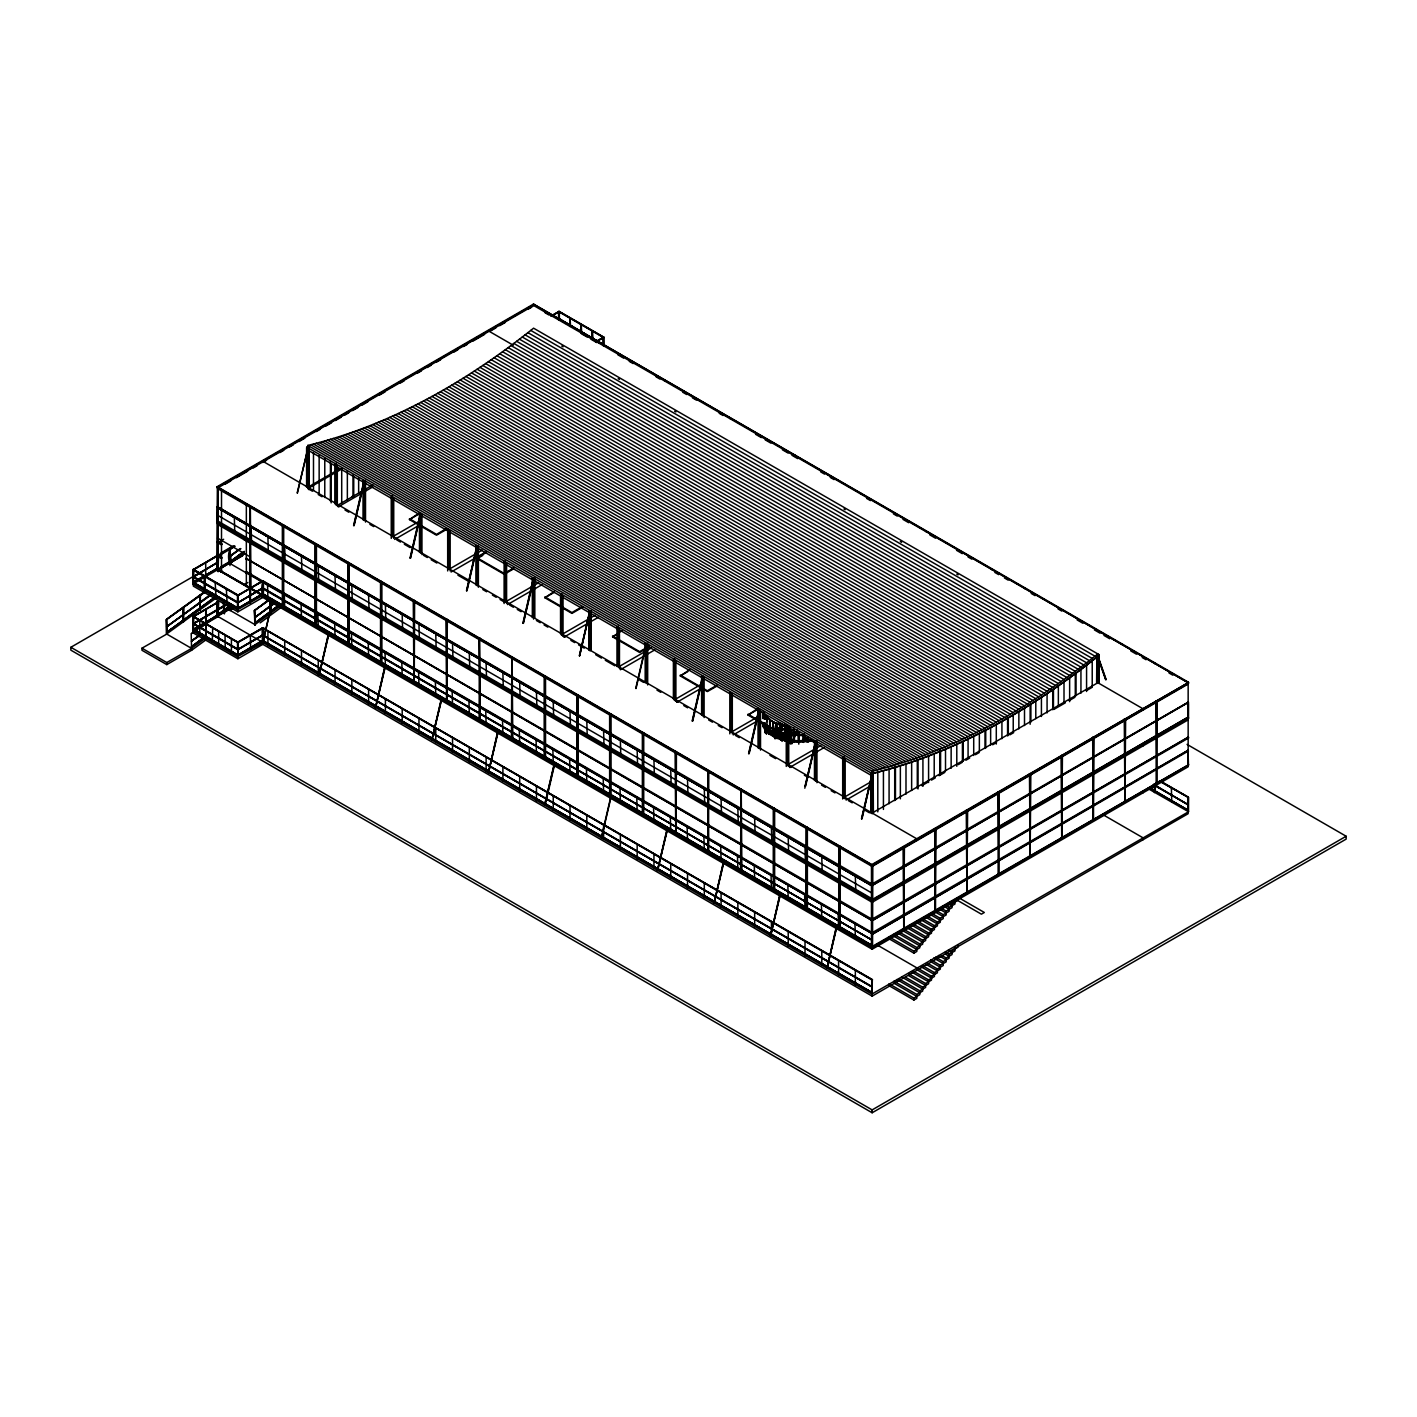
<?xml version="1.0" encoding="UTF-8"?>
<svg xmlns="http://www.w3.org/2000/svg" width="1417" height="1417" viewBox="0 0 1417 1417"><rect width="100%" height="100%" fill="white"/><g stroke="black" fill="none" stroke-linecap="round" stroke-linejoin="round"><path stroke-width="1.5" d="M765.003 724.14L766.136 727.771M803.616 735.352C796.726 736.096 784.912 733.652 776.303 730.747C789.358 738.186 758.219 720.438 769.856 727.027M787.693 739.727L776.303 736.344L793.981 740.949L803.598 740.949L811.25 739.16M790.119 743.748C796.283 724.973 779.704 736.929 775.312 732.359C755.987 724.831 783.991 738.151 796.584 731.987M798.781 744.173L798.781 732.341L790.225 733.421L790.403 743.588M262.907 642.68L272.135 601.676M297.163 492.921L308.109 448.215L307.117 447.772L307.117 487.306M263.101 627.997L262.712 642.432L272.401 601.835M297.446 493.081L307.861 448.268M328.301 634.32L319.126 674.811M353.595 525.494L364.01 480.682M328.549 634.267L319.144 675.023L328.833 634.426M353.878 525.654L364.293 480.841M354.126 525.601L364.045 482.914M384.733 666.893L375.558 707.384M410.027 558.068L420.442 513.273M384.981 666.84L375.576 707.597L385.265 667M410.292 558.227L420.725 513.415M410.558 558.174L420.477 515.505M441.165 699.484L431.724 740.028L441.679 699.573M466.459 590.659L477.139 545.793M432.008 740.17L441.413 699.413M466.724 590.818L476.874 545.846M466.99 590.747L476.909 548.078M497.58 732.058L488.422 772.548M522.891 623.232L533.306 578.419M497.845 732.004L488.44 772.761L498.111 732.164M523.156 623.391L533.571 578.579M523.422 623.338L533.341 580.651M554.012 764.631L544.589 805.175L554.277 764.578M579.323 655.805L589.738 611.01M579.571 655.752L589.49 613.083M554.543 764.737L545.12 805.281M579.588 655.965L590.003 611.152M610.709 797.151L601.286 837.695M635.737 688.396L646.17 643.584M610.975 797.31L601.552 837.854M636.02 688.556L646.435 643.743L647.675 643.247M666.876 829.795L657.453 870.339L667.407 829.901M692.169 720.97L702.584 676.157M657.718 870.499L667.141 829.742M692.452 721.129L702.867 676.316M692.7 721.076L702.619 678.389M723.308 862.368L714.133 902.859M748.601 753.543L759.016 708.748M723.556 862.315L714.15 903.072L723.839 862.475M748.867 753.702L759.299 708.89M749.132 753.649L759.051 710.98M779.74 894.959L770.565 935.433M805.033 786.134L815.714 741.268L804.803 788.206M779.988 894.889L770.582 935.645L780.271 895.048M805.565 786.222L815.483 743.553M836.154 927.533L826.997 968.024M861.465 818.707L872.146 773.841L861.731 818.867M836.42 927.48L827.014 968.236L836.685 927.639M861.997 818.813L872.411 774.001L871.42 773.558L871.42 813.092M784.628 733.51L789.234 734.803L803.598 734.962M787.693 740.117C756.111 731.934 805.511 745.466 811.392 739.816M793.945 735.352L801.969 734.75M791.023 743.783L797.346 730.145M791.926 742.88L797.346 731.19M791.926 743.783L794.636 737.956M803.846 740.63L805.653 736.734M787.852 727.08L784.664 726.354L787.852 726.691M780.82 725.185L780.43 739.763L780.306 725.114L784.841 726.496L772.655 721.714L776.605 723.361C781.546 762.718 765.269 710.997 784.841 726.106L784.735 740.985M784.823 733.652L780.306 732.27L787.693 734.502M789.358 734.537L793.945 734.962M789.358 740.152L798.798 740.861L811.392 739.426M782.06 732.979L774.851 732.128L790.155 732.961M780.537 724.866L780.43 739.763M780.324 725.504L776.605 723.361M789.783 737.991L796 731.792L797.346 732.111M1097.59 656.709L1098.6 656.319L1098.6 682.711M776.445 723.874L772.672 721.731L773.221 725.911M776.569 730.906L772.672 729.294M307.861 447.772L307.861 445.416C391.198 425.224 466.955 381.262 533.571 328.177L1098.883 654.548L1098.883 656.903M307.861 445.416L872.146 771.202C955.483 751.01 1031.239 707.048 1097.856 653.963L1097.856 656.319C1031.239 709.403 955.483 753.348 872.146 773.558C955.483 753.348 1031.239 709.403 1097.856 656.319M771.096 732.004L775.081 728.993L787.657 736.255M781.741 739.515L782.131 732.996M782.255 733.492L782.308 739.515M1076.017 673.606L1074.564 673.73L1076.017 673.606L1076.017 695.658M233.681 546.448L229.837 549.247L233.344 546.253M229.784 548.875C234.673 581.873 221.955 550.628 233.734 546.82M240.837 548.733L229.837 556.403L238.676 549.495M229.837 556.403L240.5 548.538M244.397 551.727L229.837 562.018L242.236 552.471M229.837 562.018L244.362 551.355M229.979 563.488L244.202 553.002M229.979 610.408L233.539 607.787M269.177 599.834L254.653 610.497L268.84 599.639M254.617 610.125L255.184 624.755L254.422 610.39L269.23 600.188M274.561 603.429L254.653 617.653L274.19 602.863M254.653 617.653L274.526 603.057M278.122 606.405L254.653 623.267L277.732 605.856M254.653 623.267L277.785 606.21M255.007 623.462L278.069 606.051M254.812 624.738L279.698 606.387M260.143 622.895L281.487 607.167M205.89 639.917L191.614 650.279L166.781 664.608L141.948 650.279L141.948 648.189L167.171 633.86L166.586 619.247L204.083 592.04M166.639 619.619L205.908 591.102M191.614 648.419L166.391 633.86L166.391 619.53L206.244 591.296M209.822 595.866L166.639 626.775L211.222 594.024M166.639 626.775L211.257 594.378M215.171 597.584L166.639 632.389L214.799 597.035M166.639 632.389L215.136 597.23M166.781 633.86L216.766 597.584M191.614 650.279L191.206 633.86L228.916 606.37M197.105 629.892L191.419 633.576M200.382 627.465L231.042 605.272M200.718 627.66L231.077 605.626M198.947 636.127L191.454 641.122L198.557 635.56M191.454 641.122L198.894 635.755M204.296 637.845L191.454 646.719L203.906 637.278M191.454 646.719L203.959 637.65M191.614 648.189L205.89 637.827M1053.451 689.725L1051.981 689.813L1053.451 689.725L1053.451 709.262M772.991 728.692L776.286 730.729M762.629 722.546L766.774 730.463L776.286 736.326M1030.885 704.603L1029.415 704.639L1030.885 704.603L1030.885 722.068M218.129 571.76L218.236 487.253L217.279 487.749L217.226 486.669L533.235 304.23L534.244 304.814L533.288 305.293L533.235 304.23M1188.438 751.311L1187.977 750.39L1188.491 765.41L872.482 947.867L216.89 569.351L217.563 486.863M533.571 304.425L533.908 305.399L217.899 487.838L217.279 487.094L872.429 865.326M216.89 487.253L872.482 865.752L1188.491 683.313L1188.438 682.232L533.855 304.318L1188.438 682.888L533.288 305.293M533.908 304.62L217.563 487.253L217.563 571.317M225.09 484.207L230.741 480.948M236.373 477.706L247.656 471.188M253.306 467.929L257.062 465.75M266.538 460.277L262.712 462.491L262.712 461.198L917.295 839.112L917.295 840.405M279.928 452.554L283.754 450.34M289.493 447.028L293.319 444.832M299.058 441.519L304.797 438.19M316.274 431.565L320.1 429.369M325.839 426.056L331.578 422.744M335.404 420.53L341.143 417.218M344.969 415.004L348.795 412.79M352.62 410.593L358.359 407.281M362.185 405.067L367.924 401.755M379.402 395.13L385.141 391.818M400.426 382.98L404.252 380.766M417.643 373.043L421.469 370.829M427.208 367.517L431.034 365.303M436.773 361.99L440.598 359.794M453.989 352.054L457.815 349.84M463.554 346.527L467.38 344.331M473.119 341.019L484.596 334.394M490.3 331.1L495.95 327.841M499.705 325.662L505.355 322.403M527.921 309.367L531.694 307.206M873.155 774.143L871.136 775.312L306.834 449.526L306.834 447.17L308.871 446.001M306.603 487.306L306.603 447.772L307.861 447.046M308.587 447.772L307.861 488.015M309.101 447.772L306.603 447.772M1188.438 702.442L872.482 885.306L872.429 884.226L217.279 506.631L871.862 885.2L217.279 507.286L217.899 506.613M551.16 315.778L559.13 311.368L603.713 337.104L596.079 342.099M551.16 316.168L559.361 311.651L559.361 319.852M551.496 316.363L559.13 311.368M217.74 515.363L872.305 893.295M559.13 318.524L603.713 344.845L559.13 319.108M217.74 520.978L872.305 898.892M570.112 318.311L570.502 326.282M1188.544 703.576L1188.491 718.508L871.809 900.557L1187.818 717.321L871.809 899.777L871.862 900.84L217.846 522.607M250.295 506.542L250.968 588.25M566.977 323.714L566.021 323.537M234.354 518.02L234.744 532.137M336.059 463.341L334.819 464.05L334.819 503.584M581.253 324.741L581.643 332.712M307.861 487.253L340.363 468.478M307.861 488.564L342.276 468.673M217.846 541.507L221.796 544.429L217.846 541.507L217.226 542.18M217.899 541.79L217.846 542.144M219.812 541.471L223.656 539.257M221.796 543.774L221.796 544.429M251.128 527.709L251.535 541.825M592.395 331.188L592.784 339.141M250.295 588.48L216.783 569.12L217.173 555.021M221.052 552.878L232.547 546.236M262.712 595.654L263.101 581.076L237.719 595.707L193.137 569.971L217.952 555.057L217.226 555.871M193.137 569.386L238.269 595.423L237.879 609.983L192.907 584.017L192.907 569.687L234.46 545.917M193.137 569.971L218.519 555.34L218.129 569.9M229.607 549.141L229.979 565.578M219.812 555.145L235.133 546.307M221.796 557.466C221.495 559.804 221.211 555.127 217.846 555.181M595.725 341.515L603.713 337.104M595.725 341.904L603.943 337.388L603.943 345.589M250.579 541.507L543.313 709.864M262.871 588.356L237.719 602.88L193.137 577.144L217.952 562.212L70.85 647.286L70.85 650.155L872.146 1112.77L1346.15 839.112L1346.15 836.243L1187.039 744.386M193.137 577.144L217.952 562.212M599.71 342.595L598.753 342.436M365.515 480.345L364.275 481.054L364.275 520.588M267.919 537.397L268.309 551.514M238.056 608.088L193.137 582.157L218.307 568.022L193.137 582.352L238.056 608.283M221.052 566.552L244.043 553.285M193.474 582.741L217.952 567.827M219.422 568.288L244.716 553.675M217.846 569.51L217.173 554.561M192.907 584.017L218.236 569.351M220.007 568.589L242.59 555.57M193.297 584.247L193.704 569.687M205.713 577.073L205.713 562.744M219.812 568.837L242.803 555.57M337.954 505.072L362.398 490.955M364.275 489.857L372.884 484.897M246.062 558.44L871.862 920.395L246.062 558.44L872.429 919.42L872.482 920.483L1188.491 738.044L1188.438 736.982L872.482 920.483M353.736 496.375L352.266 496.375L353.736 496.375L353.736 476.466M246.062 559.095L246.629 558.121M338.238 506.843L372.671 486.97M215.189 582.546L215.986 596.876M204.845 576.117L204.438 590.676L204.438 575.887M199.655 595.388L200.045 609.948L200.435 595.388M284.711 547.086L285.1 561.203M183.023 607.45L183.413 622.028L183.803 607.45M246.629 571.795L246.062 572.769L246.629 571.795L871.969 933.236M166.391 619.53L166.781 634.09M226.348 588.976L227.127 603.323M392.491 495.915L391.251 496.641L391.251 538.371M244.096 584.672L247.851 582.493M315.477 544.429L316.434 543.933L316.434 626.048L315.477 626.527L315.477 543.774M217.173 601.481L216.783 616.041L217.173 601.481L218.129 616.82L218.519 602.26L217.846 616.537M193.598 616.537L193.297 631.15L192.907 616.59L218.129 602.03L218.129 616.82M193.013 616.661L218.307 602.154M193.137 616.891L217.846 602.19M301.484 556.792L301.874 570.892M262.907 595.299L237.489 609.753L237.489 595.423L263.296 580.74C259.913 589.047 264.341 610.196 263.296 581.2M193.137 623.657L225.48 604.793M227.712 603.908L193.137 623.852L238.056 649.801M193.137 624.047L227.712 604.297M267.53 584.087L267.919 598.647M224.471 609.717L224.471 613.809M237.719 602.88L262.535 587.949L872.305 940.197L262.535 588.551M237.719 602.686L262.871 587.949L872.305 940.197M193.137 629.467L229.589 608.424M193.474 629.467L238.056 655.203M193.474 629.662L229.253 608.619M232.618 607.574L217.563 616.271L872.146 994.185M192.907 630.937L237.879 656.903L237.489 642.326L262.871 627.696L262.712 644.416L237.879 658.746L193.297 633.009L193.474 616.306M205.713 623.533L205.713 609.647M223.479 603.04L223.673 613.171M255.184 624.755L229.306 609.912M193.013 630.99L218.129 616.59M205.713 623.994L205.926 638.447L205.713 609.204L206.138 638.111M224.063 603.164L223.886 613.508L223.673 602.933M230.369 606.317L229.997 610.621L229.961 606.086M262.871 593.564L237.719 608.478L262.871 593.758M315.477 563.328L315.477 563.984M262.871 594.148L238.056 608.478L193.137 582.546M249.906 588.25L250.295 602.81L250.579 587.754M237.879 611.843L238.056 595.122L193.474 569.386L193.297 586.107L237.879 611.843L262.712 597.496L262.871 580.793L872.305 932.652L872.482 934.175L1187.818 751.347M199.779 634.444L199.779 620.097M212.692 627.572L212.302 642.131M318.276 566.481L318.666 580.58M445.912 529.781L436.507 535.219L409.424 519.578L418.83 513.291M409.424 519.578L418.83 514.141M254.422 610.39L254.83 624.968M218.661 631.468L218.661 645.798M284.303 593.776L284.711 608.336M141.948 648.189L166.781 662.536L192.004 648.189M315.477 578.968L315.477 579.624M393.2 536.37L418.068 522.023M225.037 635.153L225.25 649.145M394.67 539.434L419.538 525.069M269.868 601.056L270.629 613.366L270.629 601.074M335.05 576.17L335.457 590.269M231.414 638.819L231.414 653.166M301.095 603.465L301.484 618.042M237.595 642.397L263.296 627.66L263.704 642.22L262.712 642.556M237.719 642.627L263.704 627.89M315.477 598.505L315.477 599.161M267.919 631.238L267.919 645.567M237.719 649.393L262.871 634.869M409.424 518.728L436.507 534.368L445.912 528.931M237.719 649.606L262.871 635.064M237.719 649.801L262.871 635.259M351.841 585.859L352.231 599.958M237.719 655.203L262.871 640.484L872.305 992.715L262.535 640.874M262.871 641.069L238.056 655.398L193.137 629.272M237.879 656.443L263.704 642.22M250.295 635.401L250.685 649.5M872.146 980.086L262.322 627.997C262.747 648.207 262.818 646.17 263.296 627.66M315.477 612.197L315.477 612.852M317.869 613.154L318.276 627.731M348.759 597.531L348.759 598.187M284.711 640.927L284.711 655.256M368.615 595.547L369.022 609.647M334.66 622.842L335.05 637.42M478.379 545.51L477.139 546.218L477.139 585.752M301.484 650.616L301.484 664.945M385.406 605.236L385.796 619.335M449.632 568.943L482.134 550.168M451.102 572.007L485.535 552.134M479.017 556.739L486.545 552.382M479.017 557.59L482.79 555.411M351.451 632.549L351.841 647.108M318.276 660.304L318.276 674.634M402.198 614.925L402.587 629.024M504.115 603.518L504.115 561.787L505.355 561.079M368.225 642.238L368.615 656.797M335.05 669.993L335.05 684.322M506.099 572.379L513.627 568.022M506.099 573.212L513.627 568.872M418.971 624.614L419.361 638.73M385.017 651.926L385.406 666.486M351.841 679.682L351.841 694.011M435.763 634.302L436.153 648.419M533.571 578.791L534.811 578.083M401.79 661.615L402.198 676.175M506.046 601.534L538.566 582.759M507.534 604.581L541.949 584.707M368.615 689.37L368.615 703.718M452.537 643.991L452.944 658.108M583.219 606.883L571.937 613.402L544.854 597.761L554.26 591.491M544.854 597.761L554.26 592.341M418.582 671.304L418.971 685.863M479.389 638.819L480.08 720.527L479.389 638.022L479.123 720.367M560.547 594.378L561.787 593.652M413.941 682.339L413.268 600.631L414.225 600.79M385.406 699.059L385.406 713.406M469.328 653.68L469.718 667.797M435.356 680.992L435.763 695.552M402.198 708.748L402.198 723.095M544.854 596.911L571.937 612.551L581.342 607.131M486.12 663.369L486.509 677.485M452.147 690.681L452.537 705.241M591.243 610.656L590.003 611.382L590.003 650.917M512.122 657.701L512.812 739.426L511.838 739.249M446.674 701.238L445.983 619.53L446.957 619.69M562.478 634.107L594.998 615.332M418.971 718.437L418.971 732.784M563.948 637.172L598.381 617.281M502.893 673.075L503.283 687.174M468.938 700.37L469.328 714.93M435.763 728.143L435.763 742.473M519.685 682.764L520.074 696.863M618.219 626.225L616.98 626.952L616.98 666.486M649.057 647.073L639.652 652.493L612.569 636.853L621.974 630.583M485.712 710.059L486.12 724.618M612.569 636.853L616.324 634.692M452.537 737.832L452.537 752.161M536.458 692.452L536.866 706.552M502.504 719.747L502.893 734.307M545.138 695.269L545.138 695.924M469.328 747.521L469.328 761.85M612.569 636.003L639.652 651.643L649.057 646.223M553.25 702.141L553.64 716.24M618.91 666.681L651.43 647.906M545.138 711.564L872.429 899.866L872.482 900.946M620.38 669.745L654.813 649.872M578.26 695.109L577.304 694.95M519.277 729.436L519.685 744.014M486.12 757.209L486.12 771.539M570.024 711.83L570.431 725.929M545.138 730.463L545.138 731.101M674.634 658.816L673.394 659.525L673.394 699.059M536.069 739.125L536.458 753.702M502.893 766.898L502.893 781.228M545.138 744.138L545.138 744.793M586.815 721.519L587.205 735.618M716.772 686.165L707.366 691.585L680.284 675.944L689.689 669.674M552.86 748.831L553.25 763.391M680.284 675.944L687.812 671.605M545.138 757.829L544.181 758.308L544.181 676.21L545.138 675.732L544.854 758.697M519.685 776.587L519.685 790.916M603.607 731.207L603.996 745.307M569.634 758.52L570.024 773.08M675.342 699.272L700.211 684.907M676.812 702.318L701.681 687.971M536.458 786.276L536.458 800.605M620.38 740.896L620.77 755.013M680.284 675.112L707.366 690.752L716.772 685.314M586.425 768.209L586.815 782.769M553.25 795.964L553.25 810.294M637.172 750.585L637.561 764.702M603.199 777.898L603.607 792.457M570.024 805.653L570.024 819.982M653.945 760.274L654.353 774.39M643.318 767.589L643.318 768.244M619.991 787.586L620.38 802.146M782.609 726.336L775.081 730.694L747.999 715.054L757.404 708.766M747.999 715.054L757.404 709.616M762.931 712.326L762.931 718.472M586.815 815.342L586.815 829.689M731.774 731.845L756.643 717.498M764.471 714.947L764.471 719.039M670.737 769.962L671.127 784.079M733.244 734.909L758.113 720.544M766.987 717.215L766.987 732.004L767.394 725.628M769.661 719.517L769.768 734.449M636.764 797.275L637.172 811.835M762.931 722.564L762.931 726.655L763.728 722.564M773.221 730.021L772.832 736.379L772.832 721.59L769.838 719.446L769.484 734.289M764.471 729.277L764.471 723.148M603.607 825.031L603.607 839.378M687.528 779.651L687.918 793.768M747.999 714.203L775.081 729.844L784.487 724.406M770.051 734.077L769.838 719.446M774.798 738.399L775.081 732.093L775.365 738.399M785.142 726.425L787.693 727.346M653.556 806.964L653.945 821.523M790.119 730.003L791.926 733.74M782.273 740.489L793.042 734.272M620.38 834.719L620.38 849.066M704.302 789.34L704.692 803.457M789.676 741.64L789.676 727.311M793.609 729.897L793.609 742.189L794.388 729.897M798.391 742.366L798.391 732.128M670.347 816.653L670.737 831.212M803.191 733.988L803.191 742.189L803.97 733.988M807.885 741.64L807.885 737.548M637.172 844.426L637.172 858.755M816.954 740.985L815.714 741.693L815.714 781.228M721.094 799.046L721.483 813.145M741.233 789.977L741.906 871.685L740.949 871.526M788.206 764.418L820.726 745.643M687.121 826.341L687.528 840.901M675.767 833.497L675.094 751.789L676.051 751.966M789.676 767.483L824.109 747.609M653.945 854.114L653.945 868.444M737.867 808.735L738.275 822.834M703.912 836.03L704.302 850.59M842.69 798.993L842.69 757.263L843.93 756.554M670.737 863.803L670.737 878.133M754.659 818.424L755.048 832.523M720.686 845.719L721.094 860.296M687.528 873.492L687.528 887.821M771.433 828.113L771.84 842.212M306.834 447.17L871.136 772.973L873.155 771.804L873.386 813.092M872.872 813.092L872.411 774.001M737.478 855.407L737.867 869.985M844.621 797.009L871.402 781.546M846.108 800.056L872.89 784.611M1098.883 654.548L1096.847 655.734L1096.616 682.711M704.302 883.181L704.302 897.51M1098.6 656.319L1097.856 683.437M1099.096 656.319L1096.616 656.319L1099.096 656.319L1099.096 682.711M788.224 837.801L788.614 851.9M806.397 827.865L807.371 827.386L807.371 909.484L806.397 909.962L806.68 826.997M754.269 865.114L754.659 879.674M721.094 892.869L721.094 907.199M805.015 847.49L805.405 861.589M806.397 846.764L806.397 847.419M872.146 813.039L1097.856 682.728M921.882 785.638L927.621 782.326M931.447 780.112L935.273 777.898M939.099 775.701L944.838 772.389M958.229 764.649L962.054 762.435M965.88 760.238L969.706 758.024M975.445 754.712L979.271 752.498M992.662 744.775L996.488 742.561M1009.878 734.838L1013.704 732.624M1053.858 709.439L1065.336 702.814M1069.162 700.6L1074.901 697.288M1086.378 690.664L1092.117 687.351M771.043 874.803L771.433 889.362M806.397 862.404L806.397 863.059M737.867 902.558L737.867 916.888M821.789 857.179L822.179 871.296M787.834 884.491L788.224 899.051M806.397 881.959L806.397 882.596M754.659 912.247L754.659 926.576M838.581 866.867L838.97 880.984M804.608 894.18L805.015 908.74M806.397 895.633L806.397 896.288M771.433 921.936L771.433 936.265M871.809 865.362L1188.491 682.533L871.809 864.583L871.862 865.663L872.819 865.167L872.535 947.264L217.173 568.89L641.511 813.464M903.072 846.923L904.418 846.923L903.745 929.41L903.072 846.923L904.418 846.923M934.671 828.679L936.017 828.679L935.344 911.166L934.671 828.679L936.017 828.679M966.27 810.435L967.616 810.435L966.943 892.923L966.27 810.435L967.616 810.435M997.869 792.192L999.215 792.192L998.542 874.679L997.869 792.192L999.215 792.192M1029.468 773.948L1030.832 773.948L1030.141 856.435L1029.468 773.948L1030.832 773.948M1061.067 755.704L1062.431 755.704L1061.74 838.191L1061.067 755.704L1062.431 755.704M1092.666 737.46L1094.03 737.46L1093.339 819.947L1092.666 737.46L1094.03 737.46M1124.266 719.216L1125.629 719.216L1124.956 801.703L1124.266 719.216L1125.629 719.216M1188.438 682.232L1187.871 683.224M1157.228 700.972L1155.865 700.972L1157.228 700.972L1156.555 783.459L1155.865 703.133M1188.154 684.039L872.146 866.478L217.563 488.564M855.354 876.556L855.762 890.673M821.399 903.869L821.789 918.429M788.224 931.624L788.224 945.971M871.862 885.2L871.809 884.137L1188.491 702.088L872.482 885.306M872.146 885.802L871.862 900.84M871.969 885.926L217.74 507.817L872.535 886.015L217.952 508.101L217.226 522.643M838.173 913.558L838.581 928.117M839.13 914.532L839.13 915.187M1188.438 717.427L1188.491 718.508M1188.154 719.871L872.146 902.31L217.563 524.396M805.015 941.313L805.015 955.66M854.965 923.246L855.354 937.806M871.862 920.395L871.809 919.314L1188.491 737.265M821.789 951.002L821.789 965.349M806.68 909.094L872.819 947.264L871.862 947.76L871.756 932.935L1188.314 750.195M838.581 960.691L838.581 975.038M871.969 945.617L262.535 594.148M871.809 946.68L1188.544 764.826L871.809 947.459M903.072 929.021L904.418 929.021M934.671 910.777L936.017 910.777M966.27 892.533L967.616 892.533M997.869 874.289L999.215 874.289M1029.468 856.045L1030.832 856.045M1061.067 837.801L1062.431 837.801M1092.666 819.557L1094.03 819.557M1124.266 801.313L1125.629 801.313M1155.865 783.07L1157.228 783.07M1188.438 764.985L1188.438 764.348M261.313 596.575L872.146 949.231L1188.154 766.792L1188.154 682.728M945.298 905.197L949.107 907.394L954.987 904.011L954.987 900.096M942.358 908.846L946.184 911.042L952.047 907.659L952.047 903.745L957.91 900.362L957.91 898.396M1154.979 784.168L1154.572 792.599L1154.572 783.938M935.61 910.281L943.244 914.691L949.107 911.308L949.107 907.394M930.756 912.831L940.303 918.34L946.184 914.957L946.184 911.042M927.834 916.48L937.381 921.989L943.244 918.606L943.244 914.691M1171.363 787.498L1171.753 802.057M855.354 970.397L855.354 984.726M922.981 919.031L934.441 925.638L940.303 922.254L940.303 918.34M918.145 921.564L931.5 929.286L937.381 925.903L937.381 921.989M913.292 924.114L928.578 932.935L934.441 929.552L934.441 925.638M908.456 926.665L925.638 936.584L931.5 933.201L931.5 929.286M905.516 930.314L922.697 940.233L928.578 936.85L928.578 932.935M898.768 931.748L919.775 943.881L925.638 940.498L925.638 936.584M893.914 934.299L916.834 947.53L922.697 944.147L922.697 940.233M889.079 936.85L913.894 951.179L919.775 947.796L919.775 943.881M889.079 938.798L913.894 953.145L916.834 951.445L916.834 947.53M261.596 643.637L872.146 996.133L1188.154 813.695L1188.314 797.116L1187.747 811.746M871.969 980.139L872.146 994.415L872.305 979.554L262.535 627.908M1159.23 781.104L1188.544 797.417L1188.544 811.746L1147.947 788.543M871.969 986.923L262.535 635.259M1153.491 784.947L1188.314 804.679L1153.491 784.557M1149.648 788.348L1188.314 810.276L1149.648 787.958M871.756 994.185L1188.544 811.746M945.298 952.1L949.107 954.314L954.987 950.913L954.987 947.017M942.358 955.749L946.184 957.963L952.047 954.562L952.047 950.665L957.91 947.264L957.91 945.316M935.61 957.201L943.244 961.612L949.107 958.229L949.107 954.314M930.756 959.752L940.303 965.26L946.184 961.877L946.184 957.963M927.834 963.401L937.381 968.909L943.244 965.526L943.244 961.612M922.981 965.933L934.441 972.558L940.303 969.175L940.303 965.26M918.145 968.484L931.5 976.207L937.381 972.824L937.381 968.909M913.292 971.035L928.578 979.856L934.441 976.472L934.441 972.558M908.456 973.585L925.638 983.504L931.5 980.121L931.5 976.207M905.516 977.234L922.697 987.153L928.578 983.77L928.578 979.856M898.768 978.669L919.775 990.802L925.638 987.419L925.638 983.504M893.914 981.219L916.834 994.451L922.697 991.068L922.697 987.153M889.079 983.77L913.894 998.099L919.775 994.716L919.775 990.802M889.079 985.718L913.894 1000.048L916.834 998.365L916.834 994.451M70.85 647.286L872.146 1109.901L1346.15 836.243M1008.302 735.494L1008.302 718.224L1006.849 718.224M985.736 730.587L984.266 730.552L985.736 730.587L985.736 748.087M767.394 721.536L766.792 717.321L769.856 719.464L764.649 715.213L763.55 712.078L765.091 715.107L763.108 712.166L763.32 718.702M769.484 719.641L773.009 721.926L769.856 719.854M769.838 732.607L766.792 730.092L769.466 732.394M772.672 734.892L776.605 736.521L773.009 734.697M963.17 741.711L961.7 741.622L963.17 741.711L963.17 761.301M769.59 730.552L766.119 727.293L769.945 729.844M776.817 730.18L782.025 727.877L786.683 732.518M940.587 751.577L939.134 751.453L940.587 751.577L940.587 773.717M767.199 730.322L764.649 727.576L766.774 730.074M918.021 760.203L916.551 760.026L918.021 760.203L918.021 788.968M779.846 739.213L787.905 736.521M895.455 800.286L895.455 767.571L893.985 767.359M767.217 717.179L766.597 721.536M782.025 729.826L790.119 727.895L792.829 733.74M807.46 741.817L811.498 740.861M764.649 714.806L765.269 719.039M763.108 725.327L764.649 727.576M812.827 740.754L798.781 742.366L789.287 741.64M774.709 738.576L787.161 736.645M789.995 733.28L798.905 732.111M790.119 729.844L794.441 729.525M773.859 736.805L786.754 736.805M768.492 734.077L787.161 736.964M780.944 737.053L785.089 737.69M787.763 741.339C777.65 739.444 765.623 734.732 762.399 723.945M797.346 733.156L796 731.792M769.768 731.048L787.905 737.088M775.808 734.095L785.886 737.46M769.502 730.038L775.205 731.88M603.943 337.388L558.794 311.368L558.971 320.065M603.713 337.689L558.564 311.651L558.564 317.798M631.752 361.105L631.468 361.335M664.484 380.004L664.201 380.234M697.217 398.903L696.934 399.133M729.95 417.802L729.666 418.015M762.665 436.684L762.381 436.914M828.13 474.482L827.847 474.713M860.863 493.382L860.58 493.612M893.596 512.281L893.312 512.511M926.311 531.162L926.027 531.393M959.043 550.062L958.76 550.292M991.776 568.961L991.493 569.191M1057.224 606.759L1056.958 606.99M1089.956 625.659L1089.673 625.871M1122.689 644.54L1122.406 644.77M1155.422 663.439L1155.138 663.67M599.019 343.003L599.302 342.772M631.752 361.884L632.035 361.654M664.484 380.783L664.768 380.553M697.217 399.683L697.501 399.452M729.95 418.582L730.233 418.352M762.665 437.481L762.948 437.251M860.863 494.161L861.146 493.931M893.596 513.06L893.861 512.83M926.311 531.96L926.594 531.729M959.043 550.841L959.327 550.628M991.776 569.74L992.059 569.51M1024.509 588.64L1024.792 588.409M1089.956 626.438L1090.24 626.208M1122.689 645.32L1122.973 645.107M1155.422 664.219L1155.705 663.988M1188.491 683.313L1187.818 682.144M545.049 312.75L548.875 314.946M581.413 333.739L587.169 337.051M590.995 339.265L596.734 342.577M617.777 354.728L623.533 358.058M629.272 361.37L633.098 363.567M656.071 376.833L659.897 379.048M682.852 392.314L686.696 394.511M692.435 397.823L696.261 400.037M719.216 413.303L723.06 415.518M755.598 434.293L761.336 437.605M765.162 439.819L770.901 443.131M782.379 449.774L788.135 453.086M791.961 455.3L797.7 458.612M820.673 471.861L824.499 474.075M830.238 477.387L834.064 479.601M866.602 498.394L870.428 500.591M893.401 513.857L897.227 516.071M902.966 519.384L908.704 522.696M929.765 534.847L935.503 538.177M956.564 550.327L962.302 553.64M968.041 556.952L971.867 559.166M994.84 572.433L998.666 574.629M1004.405 577.941L1008.231 580.155M1031.204 593.422L1035.03 595.636M1058.003 608.885L1061.829 611.099M1077.133 619.938L1082.871 623.25M1094.367 629.892L1100.106 633.204M1103.932 635.418L1109.67 638.73M1130.731 650.881L1136.469 654.193M1142.208 657.506L1146.034 659.72M1169.007 672.986L1172.833 675.183M1188.491 702.867L1187.818 701.698M1188.154 703.806L1188.154 718.136M561.787 346.102L563.027 346.811M618.219 378.676L619.459 379.384M674.634 411.249L675.891 411.975M843.93 508.986L845.17 509.713M900.362 541.577L901.602 542.286M956.794 574.151L958.034 574.859M530.755 330.409L1095.04 656.213M527.921 332.641L1092.224 658.427M525.105 334.837L1089.39 660.623M522.288 337.016L1086.573 662.802M519.454 339.177L1083.757 664.963M516.638 341.302L1080.941 667.106M513.822 343.428L1078.107 669.214M488.422 330.87L513.308 345.234M1097.077 682.268L1143.005 708.783L1143.005 710.094M511.006 345.535L1075.29 671.321M1188.491 738.044L1187.818 736.875M508.172 347.608L1072.474 673.412M505.355 349.68L1069.64 675.466M502.539 351.717L1066.824 677.503M499.705 353.736L1064.008 679.522M496.889 355.738L1061.191 681.524M494.072 357.722L1058.357 683.508M491.256 359.688L1055.541 685.474M488.422 361.636L1052.725 687.422M485.606 363.567L1049.891 689.353M482.79 365.462L1047.074 691.248M479.956 367.357L1044.258 693.143M477.139 369.217L1041.424 695.003M474.323 371.059L1038.608 696.845M471.489 372.884L1035.792 698.687M468.673 374.69L1032.975 700.494M465.856 376.479L1030.141 702.283M463.04 378.25L1027.325 704.036M1161.479 781.617L1188.314 797.116M1161.143 781.812L1188.314 797.505M460.206 380.004L1024.509 705.79M457.39 381.74L1021.675 707.526M1153.828 784.363L1187.977 804.874M454.574 383.44L1018.858 709.226M1149.984 787.763L1187.977 810.471M451.74 385.141L1016.042 710.927M1154.979 792.369L1154.182 784.168M448.923 386.806L1013.226 712.592M446.107 388.453L1010.392 714.239M443.291 390.082L1007.576 715.886M440.457 391.694L1004.759 717.498M437.64 393.288L1001.925 719.074M434.824 394.865L999.109 720.651M431.99 396.423L996.293 722.209M429.174 397.947L993.459 723.75M426.358 399.47L990.642 725.256M423.541 400.958L987.826 726.744M420.707 402.428L985.01 728.232M417.891 403.898L982.176 729.684M415.075 405.333L979.36 731.119M412.241 406.75L976.543 732.536M409.424 408.149L973.709 733.935M406.608 409.513L970.893 735.317M403.774 410.877L968.077 736.663M1102.816 814.598L1143.005 837.801L1143.005 839.767M400.958 412.223L965.26 738.009M398.142 413.534L962.426 739.32M395.325 414.827L959.61 740.63M392.491 416.12L956.794 741.906M389.675 417.377L953.96 743.163M386.859 418.617L951.144 744.403M384.025 419.839L948.327 745.625M381.208 421.044L945.511 746.83M378.392 422.213L942.677 748.017M375.576 423.382L939.861 749.168M372.742 424.533L937.044 750.319M369.926 425.649L934.21 751.435M367.109 426.747L931.394 752.551M364.275 427.845L928.578 753.631M361.459 428.908L925.744 754.694M358.643 429.953L922.928 755.739M355.809 430.981L920.111 756.767M352.992 431.972L917.295 757.776M350.176 432.964L914.461 758.75M347.36 433.939L911.645 759.725M344.526 434.877L908.828 760.663M341.71 435.816L905.994 761.602M338.893 436.719L903.178 762.505M336.059 437.605L900.362 763.391M333.243 438.473L897.546 764.259M330.427 439.323L894.712 765.109M327.61 440.156L891.895 765.942M324.776 440.97L889.079 766.756M321.96 441.75L886.245 767.553M319.144 442.529L883.429 768.315M316.31 443.273L880.612 769.077M313.494 444.017L877.796 769.803M310.677 444.725L874.962 770.511M872.146 772.832L873.386 773.558L870.906 773.558L870.906 813.092M504.115 561.787L505.355 562.514L505.355 602.048M842.69 757.263L843.93 757.989L843.93 798.285M478.946 558.865L504.222 573.46M765.269 724.601L765.552 732.624M478.946 559.715L504.222 574.31M308.64 489.007L312.466 491.221M318.223 494.533L322.049 496.747M335.439 504.487L339.265 506.701M345.004 510.014L348.83 512.228M369.89 524.379L373.716 526.593M396.689 539.842L400.515 542.056M404.341 544.27L410.08 547.582M423.488 555.322L427.314 557.519M431.14 559.733L436.879 563.045M457.939 575.213L469.417 581.838M482.825 589.578L486.651 591.775M492.39 595.105L496.216 597.301M500.042 599.515L503.867 601.729M509.606 605.041L513.432 607.255M517.276 609.469L521.102 611.666M536.405 620.504L540.231 622.718M544.057 624.932L547.883 627.146M561.291 634.869L565.117 637.083M570.856 640.395L574.682 642.61M578.508 644.824L584.265 648.136M595.742 654.76L601.481 658.09M605.307 660.287L614.872 665.813M639.758 680.178L643.584 682.392M656.992 690.132L660.818 692.346M674.209 700.069L678.034 702.283M683.791 705.595L687.617 707.809M708.659 719.96L712.485 722.174M718.242 725.486L722.068 727.7M735.458 735.441L739.284 737.637M769.909 755.332L775.648 758.644M787.143 765.269L790.969 767.483M804.36 775.223L808.186 777.419M821.594 785.16L825.42 787.374M831.159 790.686L834.985 792.9M848.393 800.623L852.219 802.837M865.61 810.577L869.436 812.791M948.221 903.497L952.047 905.693M217.226 486.669L872.819 865.167M943.385 906.048L949.107 909.342M938.532 908.58L946.184 912.991M935.61 912.229L943.244 916.64M930.756 914.78L940.303 920.288M217.226 507.003L217.846 506.312M925.921 917.33L937.381 923.937M921.068 919.881L934.441 927.604M916.232 922.414L931.5 931.252M248.754 539.806L217.173 522.448L872.429 900.521M911.379 924.964L928.578 934.901M948.221 950.417L952.047 952.614M906.543 927.515L925.638 938.55M945.298 954.066L949.107 956.262M901.69 930.066L922.697 942.199M217.563 538.07L250.295 556.97M938.532 955.501L946.184 959.911M896.855 932.599L919.775 945.847M217.279 542.481L221.229 544.766M933.697 958.051L943.244 963.56M893.914 936.247L916.834 949.496M930.756 961.7L940.303 967.209M216.783 554.791L218.307 555.641M925.921 964.251L937.381 970.858M217.279 555.499L221.796 558.121M246.062 572.131L872.429 933.75L229.412 563.169M872.482 934.175L1187.747 750.496L1187.818 765.021M217.279 556.155L221.229 558.44M921.068 966.784L934.441 974.506M877.088 944.926L917.295 968.13L917.295 970.078M918.145 970.432L931.5 978.155M262.535 593.564L872.305 945.422M262.535 593.758L872.305 945.812M643.035 814.616L805.157 907.943M911.379 971.885L928.578 981.804M908.456 975.534L925.638 985.453M901.69 976.968L922.697 989.101M204.438 576.347L204.845 590.446M896.855 979.519L919.775 992.75M193.474 576.56L238.056 602.296M193.137 576.754L238.056 602.88M893.914 983.168L916.834 996.399M872.535 979.856L262.535 627.696L262.517 642.45M230.369 610.408L229.696 606.051M262.535 634.869L872.305 986.728M262.535 635.064L872.305 987.118M872.305 992.715L262.535 640.484L238.056 655.008L193.474 629.077M193.297 616.36L238.269 642.326L238.269 656.673M192.907 616.59L238.056 642.627L193.137 616.306L193.19 631.096M193.474 623.462L238.056 649.199M193.137 623.462L238.056 649.606M193.474 629.272L229.784 608.566M766.119 727.293L770.051 730.393M804.75 735.972L806.556 739.869M804.75 737.017L806.556 740.914M802.943 734.041L806.556 741.835M803.846 737.035L805.653 740.914M790.119 728.94L791.926 732.837M765.534 724.14L766.703 727.718M1098.848 658.692L1106.128 679.505M1098.582 658.551L1105.88 679.753M1099.061 660.871L1105.614 679.593M1156.555 700.972L1156.555 783.459M1143.005 743.978L1143.005 745.927M1143.005 790.899L1143.005 792.847M1124.956 718.826L1124.956 801.703M1097.13 656.319L1097.13 682.711M1093.339 737.07L1093.339 819.947M1092.224 660.765L1092.224 686.66M1086.573 665.14L1086.573 691.496M1080.941 669.444L1080.941 693.179M1075.29 673.66L1075.29 696.154M1069.64 677.804L1069.64 701.663M1064.008 681.878L1064.008 703.257M1061.74 755.314L1061.74 838.191M1058.357 685.863L1058.357 705.613M1052.725 689.778L1052.725 709.74M1047.074 693.604L1047.074 712.91M1041.424 697.359L1041.424 716.488M1035.792 701.025L1035.792 718.596M1030.141 704.621L1030.141 724.264M1030.141 773.558L1030.141 856.435M1024.509 708.146L1024.509 725.522M1018.858 711.582L1018.858 728.887M1013.226 714.947L1013.226 732.217M1007.576 718.224L1007.576 735.919M1001.925 721.43L1001.925 738.718M998.542 791.802L998.542 874.679M996.293 724.548L996.293 744.049M990.642 727.594L990.642 745.005M985.01 730.57L985.01 748.477M979.36 733.457L979.36 751.081M973.709 736.273L973.709 755.474M968.077 739.019L968.077 758.396M966.943 810.435L966.943 892.923M962.426 741.676L962.426 761.655M956.794 744.244L956.794 766.296M951.144 746.759L951.144 768.244M945.511 749.168L945.511 770.99M939.861 751.524L939.861 775.382M935.344 828.679L935.344 911.166M934.21 753.791L934.21 777.667M928.578 755.97L928.578 782.503M922.928 758.077L922.928 786.329M917.295 760.114L917.295 788.313M917.295 874.289L917.295 876.255M917.295 921.209L917.295 923.158M913.894 951.179L913.894 953.145M913.894 998.099L913.894 1000.048M911.645 762.063L911.645 790.473M905.994 763.94L905.994 794.158M903.745 846.534L903.745 929.41M900.362 765.747L900.362 798.834M894.712 767.465L894.712 800.605M889.079 769.094L889.079 803.776M883.429 770.671L883.429 809.426M877.796 772.141L877.796 811.87M872.482 865.752L872.429 864.689L871.473 865.167L871.473 947.264L872.429 946.786L872.482 947.867M872.146 771.202L872.146 813.801M872.146 864.777L872.146 949.231M872.146 979.625L872.146 996.133M872.146 1109.901L872.146 1112.77M871.136 772.973L871.136 775.312M845.17 759.459L845.17 798.993M839.696 846.445L838.74 846.268L838.74 928.383L839.696 928.542M839.413 845.878L839.413 928.773M839.13 846.108L840.086 846.268L840.086 928.383L839.13 928.206M816.954 743.181L816.954 782.715M814.474 740.985L814.474 780.519M808.292 737.318L808.292 741.87M806.964 827.546L806.007 827.386L806.007 909.484L806.964 909.643M803.581 733.758L803.581 742.419M799.064 734.095L799.188 742.366M798.497 734.095L798.497 742.295M793.998 728.072L793.998 742.419M789.287 727.08L789.287 741.87M788.738 726.886L788.738 766.42M787.498 764.932L787.498 725.398L786.258 724.689L786.258 766.42M782.308 725.734L782.308 729.826M782.025 725.575L782.025 729.985M782.025 733.209L782.025 741.392M781.741 725.734L781.741 729.826M776.569 723.343L776.445 738.222M775.081 732.093L775.081 738.558M774.249 808.646L773.275 808.487L773.275 890.585L774.249 890.744M773.965 808.097L773.965 890.974M773.682 808.328L774.638 808.487L774.638 890.585L773.682 890.425M772.991 721.519L772.832 736.379M766.686 725.469L766.686 733.669M766.42 725.309L766.42 733.829M766.136 725.469L766.136 733.669M765.269 723.148L765.269 732.784M764.879 714.717L764.879 719.269M764.879 722.918L764.985 732.624M763.32 722.794L763.32 726.886M760.522 710.59L760.522 750.124M759.282 709.12L759.282 748.654M758.042 708.394L758.042 747.928M741.516 871.845L740.56 871.685L740.949 789.428M741.233 789.198L741.233 872.075M732.306 694.312L732.306 733.847M731.066 732.359L731.066 692.824L729.826 692.116L729.826 733.847M708.783 770.848L708.5 853.176L707.827 770.689L708.217 852.627M704.107 678.017L704.107 717.551M702.85 676.529L702.85 716.063M701.61 675.82L701.61 715.355M676.051 834.064L676.44 751.789L675.484 751.63M675.891 661.721L675.891 701.256M675.767 751.4L675.767 834.294M674.634 660.251L674.634 699.785M647.675 645.443L647.675 684.978M646.435 643.956L646.435 683.49M645.178 643.247L645.178 682.781M643.318 733.067L642.362 732.908L642.362 815.005L643.318 815.165M643.035 732.518L643.035 815.395M642.751 732.731L643.725 732.908L643.725 815.005L642.751 814.846M619.459 629.148L619.459 668.682M618.219 627.66L618.219 667.194M610.603 714.168L609.629 714.009L609.629 796.106L610.603 796.265M610.32 714.009L610.32 796.496M610.036 713.849L610.993 714.009L610.993 796.106L610.036 795.947M603.376 337.104L603.536 345.801M603.146 337.388L603.146 345.589M592.395 339.371L592.395 330.728L592.005 339.141M591.243 612.852L591.243 650.19M588.763 610.656L588.763 650.19M581.253 332.942L581.253 324.298L580.864 332.712M578.26 697.27L578.26 777.207L577.304 777.047M577.87 695.269L576.914 695.109L576.914 777.207L577.87 777.366M577.587 695.109L577.587 777.596M570.112 326.512L570.112 317.851L569.705 326.282M563.027 596.575L563.027 636.109M561.787 595.087L561.787 634.621M560.547 596.575L560.547 633.913M544.571 676.051L545.527 676.21L545.527 758.308L544.571 758.148M534.811 580.279L534.811 617.617M533.855 304.318L533.908 305.399M533.571 579.553L533.571 619.087M532.331 578.083L532.331 617.617M512.405 739.585L511.448 739.426L511.838 657.151M512.122 656.921L512.122 739.816M506.595 563.984L506.595 603.518M478.379 547.706L478.379 587.24M475.899 545.51L475.899 585.044M450.163 531.41L450.163 570.945M448.923 569.457L448.923 529.923L447.683 529.214L447.683 570.945M446.674 619.14L446.674 702.017L447.347 619.53L446.39 619.371M421.947 515.115L421.947 554.649M420.707 513.645L420.707 553.179M419.467 512.919L419.467 552.453M414.225 682.888L414.614 600.631L413.658 600.471M413.941 600.241L413.941 683.118M393.731 498.837L393.731 538.371M392.491 497.349L392.491 536.884M381.492 581.891L380.535 581.732L380.535 663.829L381.492 663.988M381.208 581.342L381.208 664.219M380.925 581.572L381.881 581.732L381.881 663.829L380.925 663.67M365.515 482.542L365.515 522.076M363.035 480.345L363.035 519.88M358.643 477.919L358.643 493.116M352.992 474.978L352.992 496.8M348.759 562.992L347.803 562.832L347.803 644.93L348.759 645.107M348.476 562.443L348.476 645.337M348.192 562.673L349.167 562.832L349.167 644.93L348.192 644.77M347.36 471.241L347.36 499.634M341.71 468.372L341.71 502.893M337.317 466.246L337.317 505.78M336.059 464.776L336.059 504.31M331.153 463.589L331.153 502.858M330.427 461.34L330.427 501.087M324.776 458.488L324.776 497.491M319.144 455.636L319.144 494.391M316.026 544.11L315.07 543.933L315.07 626.048L316.026 626.208M313.494 452.979L313.494 490.495M309.101 449.968L309.101 489.503M308.587 449.968L308.587 489.503M283.311 525.211L282.355 525.052L282.355 607.149L283.311 607.308M283.028 524.662L283.028 607.539M282.745 524.875L283.701 525.052L283.701 607.149L282.745 606.99M270.24 600.843L270.275 613.579M262.517 595.53L262.535 580.793L237.719 595.707M250.295 505.763L250.295 602.81M250.012 505.993L249.622 588.25M246.345 503.867L246.345 585.965M244.096 537.752L244.096 539.7M238.056 642.043L237.879 658.746M237.719 642.043L237.773 656.833M229.306 605.821L229.519 610.249M229.129 605.927L229.129 610.018M221.513 489.538L221.513 571.636M217.846 568.872L217.899 569.935M217.403 508.012L217.279 522.926M200.045 595.158L200.045 609.948M183.413 607.22L183.413 622.028M166.781 662.536L166.781 664.608M249.162 468.62L249.162 468.62M280.761 450.376L280.761 450.376M312.36 432.132L312.36 432.132M343.959 413.888L343.959 413.888M375.576 395.644L375.576 395.644M407.175 377.4L407.175 377.4M438.774 359.156L438.774 359.156M470.373 340.912L470.373 340.912M501.972 322.669L501.972 322.669M250.579 525.211L250.012 526.185L250.579 525.211M221.796 571.14L221.229 572.131L221.796 571.14M250.579 560.388L250.012 561.38L250.579 560.388M283.311 544.11L282.745 545.084L283.311 544.11M250.579 574.08L250.012 575.054L250.579 574.08M283.311 559.75L282.745 560.725L283.311 559.75M246.629 585.487L246.062 586.461L246.629 585.487M283.311 579.287L282.745 580.262L283.311 579.287M283.311 592.979L282.745 593.953L283.311 592.979M348.759 581.891L348.192 582.865L348.759 581.891M348.759 617.086L348.192 618.06L348.759 617.086M381.492 600.79L380.925 601.764L381.492 600.79M348.759 630.76L348.192 631.752L348.759 630.76M381.492 616.43L380.925 617.405L381.492 616.43M381.492 635.985L380.925 636.959L381.492 635.985M414.225 619.69L413.658 620.664L414.225 619.69M381.492 649.659L380.925 650.633L381.492 649.659M414.225 635.33L413.658 636.304L414.225 635.33M414.225 654.867L413.658 655.858L414.225 654.867M446.957 638.589L446.39 639.563L446.957 638.589M414.225 668.558L413.658 669.533L414.225 668.558M446.957 654.229L446.39 655.203L446.957 654.229M795.398 455.583L795.398 455.583M479.672 637.933L479.123 638.908L479.672 637.933M795.681 455.495L795.114 456.469L795.681 455.495M446.957 673.766L446.39 674.74L446.957 673.766M479.672 657.488L479.123 658.462L479.672 657.488M446.957 687.458L446.39 688.432L446.957 687.458M479.672 673.11L479.123 674.102L479.672 673.11M446.957 701.132L446.39 702.106L446.957 701.132M479.672 692.665L479.123 693.639L479.672 692.665M512.405 676.37L511.838 677.361L512.405 676.37M479.672 706.357L479.123 707.331L479.672 706.357M512.405 692.01L511.838 692.984L512.405 692.01M512.405 711.564L511.838 712.538L512.405 711.564M512.405 725.238L511.838 726.23L512.405 725.238M577.87 714.168L577.304 715.142L577.87 714.168M577.87 729.808L577.304 730.782L577.87 729.808M577.87 749.345L577.304 750.337L577.87 749.345M610.603 733.067L610.036 734.041L610.603 733.067M577.87 763.037L577.304 764.011L577.87 763.037M610.603 748.707L610.036 749.682L610.603 748.707M610.603 768.244L610.036 769.218L610.603 768.244M643.318 751.966L642.751 752.941L643.318 751.966M610.603 781.936L610.036 782.91L610.603 781.936M643.318 787.143L642.751 788.118L643.318 787.143M676.051 770.848L675.484 771.84L676.051 770.848M643.318 800.835L642.751 801.809L643.318 800.835M676.051 786.488L675.484 787.462L676.051 786.488M676.051 806.043L675.484 807.017L676.051 806.043M708.783 789.747L708.217 790.721L708.783 789.747M676.051 819.717L675.484 820.709L676.051 819.717M708.783 805.387L708.217 806.362L708.783 805.387M708.783 824.942L708.217 825.916L708.783 824.942M741.516 808.646L740.949 809.621L741.516 808.646M708.783 838.616L708.217 839.59L708.783 838.616M741.516 824.287L740.949 825.261L741.516 824.287M741.516 843.841L740.949 844.815L741.516 843.841M774.249 827.546L773.682 828.52L774.249 827.546M741.516 857.515L740.949 858.489L741.516 857.515M774.249 843.186L773.682 844.16L774.249 843.186M774.249 862.723L773.682 863.715L774.249 862.723M774.249 876.414L773.682 877.389L774.249 876.414M839.696 865.326L839.13 866.318L839.696 865.326M839.696 880.967L839.13 881.959L839.696 880.967M839.696 900.521L839.13 901.495L839.696 900.521M959.504 898.148L956.564 899.83L981.396 914.178L984.319 912.477L959.504 898.148"/></g></svg>
